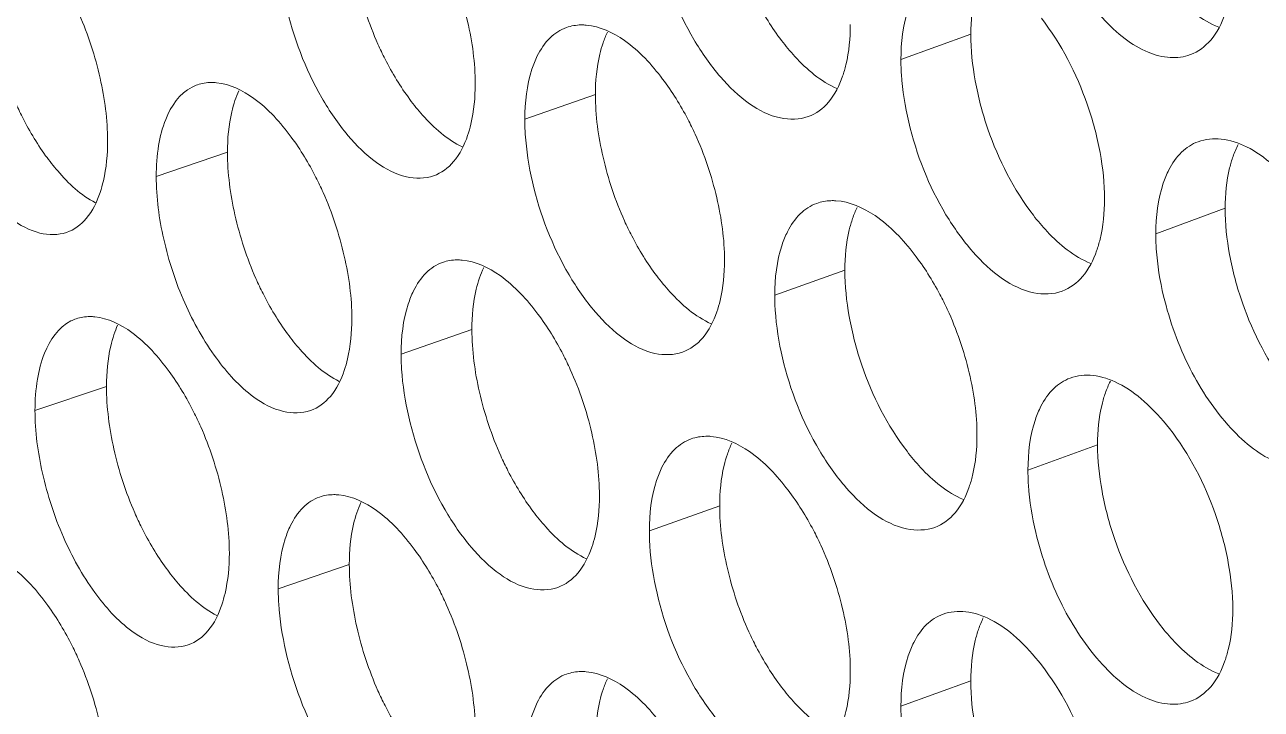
# Model space of a CAD drawing. Header units: millimetres. Extents: x 1177 to 4147, y 93 to 2194.
# Drawn here: x 2514.23 to 2529.28, y 1032.4 to 1040.74 of the extents above; entities that cross this region are included whole.
import ezdxf

# ---------------------------------------------------------------- set-up
doc = ezdxf.new("R2010")
doc.units = ezdxf.units.MM
doc.header["$LTSCALE"] = 0.1
doc.layers.get('0').update_dxf_attribs({"lineweight": 13})
doc.layers.add('标注', color=251, linetype='Continuous', lineweight=9)

# ---------------------------------------------------------------- blocks, each defined once
blk = doc.blocks.new('02')
at = {"layer": '标注'}
for p, q in [((4377.338, 1077.873), (4376.123, 1077.433)), ((4370.81, 1076.825), (4369.582, 1076.394)), ((4370.81, 1076.825), (4369.582, 1076.394)), ((4364.411, 1075.822), (4363.172, 1075.4)), ((4381.761, 1074.847), (4380.555, 1074.402)), ((4375.148, 1073.768), (4373.928, 1073.332)), ((4375.148, 1073.768), (4373.928, 1073.332)), ((4368.662, 1072.736), (4367.431, 1072.307)), ((4362.307, 1071.748), (4361.064, 1071.329)), ((4379.543, 1070.733), (4378.332, 1070.29)), ((4379.543, 1070.733), (4378.332, 1070.29)), ((4372.971, 1069.669), (4371.748, 1069.235)), ((4366.53, 1068.651), (4365.294, 1068.226)), ((4377.338, 1066.623), (4376.123, 1066.183))]:
    blk.add_line(p, q, dxfattribs=at)
for centre, radius, start, end in [((4364.121, 1076.316), 0.718, 108.8885, 116.9547), ((4362.005, 1072.252), 0.708, 108.7111, 116.4326)]:
    blk.add_arc(centre, radius, start, end, dxfattribs=at)
for points, knots in [([(4378.468, 1080.453), (4378.572, 1080.018), (4378.867, 1079.198), (4379.445, 1078.315), (4379.99, 1077.795), (4380.392, 1077.551), (4380.79, 1077.445), (4381.046, 1077.478), (4381.157, 1077.519)], [0, 0, 0, 0, 0.309142, 0.59647, 0.720459, 0.827093, 0.918352, 1, 1, 1, 1]), ([(4366.53, 1079.901), (4366.53, 1079.536), (4366.633, 1078.78), (4366.87, 1078.058), (4367.028, 1077.702)], [0, 0, 0, 0, 0.484186, 1, 1, 1, 1]), ([(4366.53, 1079.901), (4366.53, 1079.536), (4366.633, 1078.78), (4366.87, 1078.058), (4367.028, 1077.702)], [0, 0, 0, 0, 0.484186, 1, 1, 1, 1]), ([(4371.882, 1079.397), (4372.013, 1078.833), (4372.325, 1078.029), (4372.943, 1077.146), (4373.303, 1076.795), (4373.491, 1076.664)], [0, 0, 0, 0, 0.538492, 0.786102, 1, 1, 1, 1]), ([(4368.72, 1077.009), (4368.72, 1077.374), (4368.616, 1078.129), (4368.376, 1078.85), (4368.216, 1079.205)], [0, 0, 0, 0, 0.484011, 1, 1, 1, 1]), ([(4368.72, 1077.009), (4368.72, 1077.374), (4368.616, 1078.129), (4368.376, 1078.85), (4368.216, 1079.205)], [0, 0, 0, 0, 0.484011, 1, 1, 1, 1]), ([(4373.48, 1078.724), (4373.52, 1078.636), (4373.683, 1078.303), (4373.88, 1077.985), (4374.046, 1077.766)], [0, 0, 0, 0, 0.259163, 1, 1, 1, 1]), ([(4377.474, 1078.774), (4377.451, 1078.708), (4377.366, 1078.415), (4377.338, 1078.108), (4377.338, 1077.873)], [0, 0, 0, 0, 0.227989, 1, 1, 1, 1]), ([(4380.638, 1078.838), (4380.715, 1078.738), (4381, 1078.404), (4381.357, 1078.112), (4381.651, 1077.997)], [0, 0, 0, 0, 0.28452, 1, 1, 1, 1]), ([(4376.347, 1078.542), (4376.309, 1078.467), (4376.166, 1078.115), (4376.123, 1077.729), (4376.123, 1077.433)], [0, 0, 0, 0, 0.220518, 1, 1, 1, 1]), ([(4362.327, 1076.021), (4362.327, 1076.386), (4362.225, 1077.142), (4361.99, 1077.864), (4361.834, 1078.221)], [0, 0, 0, 0, 0.484127, 1, 1, 1, 1]), ([(4365.426, 1078.387), (4365.554, 1077.823), (4365.859, 1077.017), (4366.464, 1076.129), (4366.817, 1075.776), (4367.003, 1075.643)], [0, 0, 0, 0, 0.539686, 0.787091, 1, 1, 1, 1]), ([(4365.426, 1078.387), (4365.554, 1077.823), (4365.859, 1077.017), (4366.464, 1076.129), (4366.817, 1075.776), (4367.003, 1075.643)], [0, 0, 0, 0, 0.539686, 0.787091, 1, 1, 1, 1]), ([(4381.157, 1077.519), (4381.293, 1077.569), (4381.558, 1077.77), (4381.7, 1078.06), (4381.757, 1078.221)], [0, 0, 0, 0, 0.459026, 1, 1, 1, 1]), ([(4370.651, 1078.033), (4370.621, 1078.035), (4370.505, 1078.04), (4370.388, 1078.02), (4370.307, 1077.992)], [0, 0, 0, 0, 0.258637, 1, 1, 1, 1]), ([(4370.651, 1078.033), (4370.621, 1078.035), (4370.505, 1078.04), (4370.388, 1078.02), (4370.307, 1077.992)], [0, 0, 0, 0, 0.258637, 1, 1, 1, 1]), ([(4371.978, 1077.095), (4371.789, 1077.346), (4371.414, 1077.76), (4370.888, 1078.012), (4370.651, 1078.033)], [0, 0, 0, 0, 0.568686, 1, 1, 1, 1]), ([(4371.978, 1077.095), (4371.789, 1077.346), (4371.414, 1077.76), (4370.888, 1078.012), (4370.651, 1078.033)], [0, 0, 0, 0, 0.568686, 1, 1, 1, 1]), ([(4375.108, 1077.142), (4375.131, 1077.208), (4375.215, 1077.5), (4375.243, 1077.807), (4375.243, 1078.042)], [0, 0, 0, 0, 0.227924, 1, 1, 1, 1]), ([(4379.664, 1075.007), (4379.664, 1075.277), (4379.603, 1075.838), (4379.312, 1076.927), (4378.913, 1077.705), (4378.566, 1078.152)], [0, 0, 0, 0, 0.240077, 0.497775, 1, 1, 1, 1]), ([(4370.307, 1077.992), (4370.2, 1077.954), (4369.991, 1077.818), (4369.857, 1077.611), (4369.8, 1077.497)], [0, 0, 0, 0, 0.468263, 1, 1, 1, 1]), ([(4370.307, 1077.992), (4370.2, 1077.954), (4369.991, 1077.818), (4369.857, 1077.611), (4369.8, 1077.497)], [0, 0, 0, 0, 0.468263, 1, 1, 1, 1]), ([(4377.338, 1077.873), (4377.338, 1077.603), (4377.398, 1077.041), (4377.685, 1075.952), (4378.082, 1075.173), (4378.426, 1074.725)], [0, 0, 0, 0, 0.240288, 0.498123, 1, 1, 1, 1]), ([(4367.028, 1077.702), (4367.067, 1077.615), (4367.227, 1077.28), (4367.419, 1076.962), (4367.582, 1076.741)], [0, 0, 0, 0, 0.259432, 1, 1, 1, 1]), ([(4367.028, 1077.702), (4367.067, 1077.615), (4367.227, 1077.28), (4367.419, 1076.962), (4367.582, 1076.741)], [0, 0, 0, 0, 0.259432, 1, 1, 1, 1]), ([(4370.943, 1077.724), (4370.921, 1077.659), (4370.838, 1077.366), (4370.81, 1077.06), (4370.81, 1076.825)], [0, 0, 0, 0, 0.227562, 1, 1, 1, 1]), ([(4370.943, 1077.724), (4370.921, 1077.659), (4370.838, 1077.366), (4370.81, 1077.06), (4370.81, 1076.825)], [0, 0, 0, 0, 0.227562, 1, 1, 1, 1]), ([(4374.046, 1077.766), (4374.119, 1077.67), (4374.391, 1077.341), (4374.729, 1077.053), (4375.01, 1076.931)], [0, 0, 0, 0, 0.284096, 1, 1, 1, 1]), ([(4369.8, 1077.497), (4369.763, 1077.422), (4369.624, 1077.071), (4369.582, 1076.687), (4369.582, 1076.394)], [0, 0, 0, 0, 0.220019, 1, 1, 1, 1]), ([(4369.8, 1077.497), (4369.763, 1077.422), (4369.624, 1077.071), (4369.582, 1076.687), (4369.582, 1076.394)], [0, 0, 0, 0, 0.220019, 1, 1, 1, 1]), ([(4376.123, 1077.433), (4376.123, 1077.346), (4376.136, 1076.981), (4376.195, 1076.617), (4376.259, 1076.346)], [0, 0, 0, 0, 0.237616, 1, 1, 1, 1]), ([(4363.795, 1076.956), (4363.579, 1076.846), (4363.334, 1076.477), (4363.197, 1075.92), (4363.172, 1075.58), (4363.172, 1075.4)], [0, 0, 0, 0, 0.417976, 0.688317, 1, 1, 1, 1]), ([(4364.219, 1077.031), (4364.19, 1077.034), (4364.079, 1077.039), (4363.966, 1077.022), (4363.888, 1076.995)], [0, 0, 0, 0, 0.25872, 1, 1, 1, 1]), ([(4365.52, 1076.085), (4365.334, 1076.336), (4364.97, 1076.751), (4364.453, 1077.009), (4364.219, 1077.031)], [0, 0, 0, 0, 0.570761, 1, 1, 1, 1]), ([(4368.587, 1076.11), (4368.61, 1076.175), (4368.692, 1076.468), (4368.72, 1076.774), (4368.72, 1077.009)], [0, 0, 0, 0, 0.227498, 1, 1, 1, 1]), ([(4368.587, 1076.11), (4368.61, 1076.175), (4368.692, 1076.468), (4368.72, 1076.774), (4368.72, 1077.009)], [0, 0, 0, 0, 0.227498, 1, 1, 1, 1]), ([(4372.544, 1076.137), (4372.504, 1076.224), (4372.341, 1076.558), (4372.144, 1076.876), (4371.978, 1077.095)], [0, 0, 0, 0, 0.259142, 1, 1, 1, 1]), ([(4372.544, 1076.137), (4372.504, 1076.224), (4372.341, 1076.558), (4372.144, 1076.876), (4371.978, 1077.095)], [0, 0, 0, 0, 0.259142, 1, 1, 1, 1]), ([(4374.512, 1076.441), (4374.648, 1076.49), (4374.912, 1076.691), (4375.052, 1076.981), (4375.108, 1077.142)], [0, 0, 0, 0, 0.456741, 1, 1, 1, 1]), ([(4360.707, 1076.726), (4360.745, 1076.638), (4360.901, 1076.303), (4361.09, 1075.983), (4361.249, 1075.761)], [0, 0, 0, 0, 0.2597, 1, 1, 1, 1]), ([(4364.542, 1076.721), (4364.52, 1076.656), (4364.438, 1076.363), (4364.411, 1076.057), (4364.411, 1075.822)], [0, 0, 0, 0, 0.22714, 1, 1, 1, 1]), ([(4367.582, 1076.741), (4367.652, 1076.647), (4367.911, 1076.326), (4368.231, 1076.04), (4368.498, 1075.913)], [0, 0, 0, 0, 0.283571, 1, 1, 1, 1]), ([(4367.582, 1076.741), (4367.652, 1076.647), (4367.911, 1076.326), (4368.231, 1076.04), (4368.498, 1075.913)], [0, 0, 0, 0, 0.283571, 1, 1, 1, 1]), ([(4370.81, 1076.825), (4370.81, 1076.459), (4370.914, 1075.704), (4371.155, 1074.983), (4371.315, 1074.628)], [0, 0, 0, 0, 0.484109, 1, 1, 1, 1]), ([(4370.81, 1076.825), (4370.81, 1076.459), (4370.914, 1075.704), (4371.155, 1074.983), (4371.315, 1074.628)], [0, 0, 0, 0, 0.484109, 1, 1, 1, 1]), ([(4373.491, 1076.664), (4373.652, 1076.551), (4373.979, 1076.381), (4374.36, 1076.387), (4374.512, 1076.441)], [0, 0, 0, 0, 0.547725, 1, 1, 1, 1]), ([(4369.582, 1076.394), (4369.582, 1076.307), (4369.595, 1075.941), (4369.653, 1075.577), (4369.716, 1075.305)], [0, 0, 0, 0, 0.237546, 1, 1, 1, 1]), ([(4369.582, 1076.394), (4369.582, 1076.307), (4369.595, 1075.941), (4369.653, 1075.577), (4369.716, 1075.305)], [0, 0, 0, 0, 0.237546, 1, 1, 1, 1]), ([(4376.259, 1076.346), (4376.391, 1075.782), (4376.708, 1074.978), (4377.334, 1074.099), (4377.698, 1073.751), (4377.889, 1073.62)], [0, 0, 0, 0, 0.537696, 0.785444, 1, 1, 1, 1]), ([(4366.074, 1075.122), (4366.035, 1075.21), (4365.876, 1075.545), (4365.683, 1075.864), (4365.52, 1076.085)], [0, 0, 0, 0, 0.25941, 1, 1, 1, 1]), ([(4367.997, 1075.411), (4368.131, 1075.458), (4368.395, 1075.658), (4368.532, 1075.948), (4368.587, 1076.11)], [0, 0, 0, 0, 0.454353, 1, 1, 1, 1]), ([(4367.997, 1075.411), (4368.131, 1075.458), (4368.395, 1075.658), (4368.532, 1075.948), (4368.587, 1076.11)], [0, 0, 0, 0, 0.454353, 1, 1, 1, 1]), ([(4373.055, 1073.942), (4373.055, 1074.308), (4372.949, 1075.062), (4372.706, 1075.782), (4372.544, 1076.137)], [0, 0, 0, 0, 0.483934, 1, 1, 1, 1]), ([(4373.055, 1073.942), (4373.055, 1074.308), (4372.949, 1075.062), (4372.706, 1075.782), (4372.544, 1076.137)], [0, 0, 0, 0, 0.483934, 1, 1, 1, 1]), ([(4362.197, 1075.123), (4362.219, 1075.188), (4362.3, 1075.481), (4362.327, 1075.786), (4362.327, 1076.021)], [0, 0, 0, 0, 0.227075, 1, 1, 1, 1]), ([(4381.292, 1076.005), (4381.185, 1075.965), (4380.978, 1075.83), (4380.841, 1075.627), (4380.783, 1075.514)], [0, 0, 0, 0, 0.471808, 1, 1, 1, 1]), ([(4383.03, 1075.132), (4382.897, 1075.301), (4382.626, 1075.598), (4382.173, 1075.924), (4381.717, 1076.079), (4381.417, 1076.051), (4381.292, 1076.005)], [0, 0, 0, 0, 0.312757, 0.580674, 0.804664, 1, 1, 1, 1]), ([(4361.249, 1075.761), (4361.316, 1075.67), (4361.561, 1075.356), (4361.863, 1075.074), (4362.117, 1074.942)], [0, 0, 0, 0, 0.282942, 1, 1, 1, 1]), ([(4364.411, 1075.822), (4364.411, 1075.456), (4364.514, 1074.701), (4364.749, 1073.978), (4364.907, 1073.622)], [0, 0, 0, 0, 0.484224, 1, 1, 1, 1]), ([(4367.003, 1075.643), (4367.159, 1075.53), (4367.475, 1075.359), (4367.848, 1075.359), (4367.997, 1075.411)], [0, 0, 0, 0, 0.549192, 1, 1, 1, 1]), ([(4367.003, 1075.643), (4367.159, 1075.53), (4367.475, 1075.359), (4367.848, 1075.359), (4367.997, 1075.411)], [0, 0, 0, 0, 0.549192, 1, 1, 1, 1]), ([(4381.899, 1075.749), (4381.876, 1075.683), (4381.79, 1075.39), (4381.761, 1075.083), (4381.761, 1074.847)], [0, 0, 0, 0, 0.228275, 1, 1, 1, 1]), ([(4380.783, 1075.514), (4380.745, 1075.44), (4380.599, 1075.086), (4380.555, 1074.698), (4380.555, 1074.402)], [0, 0, 0, 0, 0.220876, 1, 1, 1, 1]), ([(4363.172, 1075.4), (4363.172, 1075.034), (4363.275, 1074.278), (4363.626, 1073.202), (4364.153, 1072.264), (4364.616, 1071.746), (4364.869, 1071.562)], [0, 0, 0, 0, 0.254475, 0.525644, 0.782923, 1, 1, 1, 1]), ([(4369.716, 1075.305), (4369.845, 1074.741), (4370.155, 1073.936), (4370.769, 1073.052), (4371.126, 1072.701), (4371.314, 1072.568)], [0, 0, 0, 0, 0.53889, 0.786432, 1, 1, 1, 1]), ([(4369.716, 1075.305), (4369.845, 1074.741), (4370.155, 1073.936), (4370.769, 1073.052), (4371.126, 1072.701), (4371.314, 1072.568)], [0, 0, 0, 0, 0.53889, 0.786432, 1, 1, 1, 1]), ([(4361.612, 1074.426), (4361.746, 1074.471), (4362.008, 1074.671), (4362.143, 1074.961), (4362.197, 1075.123)], [0, 0, 0, 0, 0.451858, 1, 1, 1, 1]), ([(4366.575, 1072.924), (4366.575, 1073.29), (4366.471, 1074.045), (4366.233, 1074.766), (4366.074, 1075.122)], [0, 0, 0, 0, 0.484049, 1, 1, 1, 1]), ([(4379.527, 1074.106), (4379.55, 1074.172), (4379.635, 1074.464), (4379.664, 1074.772), (4379.664, 1075.007)], [0, 0, 0, 0, 0.22821, 1, 1, 1, 1]), ([(4374.658, 1074.932), (4374.552, 1074.893), (4374.343, 1074.757), (4374.208, 1074.552), (4374.15, 1074.438)], [0, 0, 0, 0, 0.469738, 1, 1, 1, 1]), ([(4374.658, 1074.932), (4374.552, 1074.893), (4374.343, 1074.757), (4374.208, 1074.552), (4374.15, 1074.438)], [0, 0, 0, 0, 0.469738, 1, 1, 1, 1]), ([(4374.992, 1074.977), (4374.963, 1074.979), (4374.85, 1074.98), (4374.737, 1074.96), (4374.658, 1074.932)], [0, 0, 0, 0, 0.257824, 1, 1, 1, 1]), ([(4374.992, 1074.977), (4374.963, 1074.979), (4374.85, 1074.98), (4374.737, 1074.96), (4374.658, 1074.932)], [0, 0, 0, 0, 0.257824, 1, 1, 1, 1]), ([(4376.356, 1074.045), (4376.161, 1074.298), (4375.776, 1074.716), (4375.235, 1074.962), (4374.992, 1074.977)], [0, 0, 0, 0, 0.568444, 1, 1, 1, 1]), ([(4376.356, 1074.045), (4376.161, 1074.298), (4375.776, 1074.716), (4375.235, 1074.962), (4374.992, 1074.977)], [0, 0, 0, 0, 0.568444, 1, 1, 1, 1]), ([(4381.761, 1074.847), (4381.761, 1074.577), (4381.822, 1074.016), (4382.113, 1072.928), (4382.515, 1072.15), (4382.864, 1071.705)], [0, 0, 0, 0, 0.240142, 0.497822, 1, 1, 1, 1]), ([(4360.644, 1074.667), (4360.796, 1074.554), (4361.102, 1074.382), (4361.467, 1074.377), (4361.612, 1074.426)], [0, 0, 0, 0, 0.550741, 1, 1, 1, 1]), ([(4371.315, 1074.628), (4371.355, 1074.541), (4371.516, 1074.207), (4371.712, 1073.889), (4371.877, 1073.67)], [0, 0, 0, 0, 0.259253, 1, 1, 1, 1]), ([(4371.315, 1074.628), (4371.355, 1074.541), (4371.516, 1074.207), (4371.712, 1073.889), (4371.877, 1073.67)], [0, 0, 0, 0, 0.259253, 1, 1, 1, 1]), ([(4375.283, 1074.669), (4375.26, 1074.603), (4375.176, 1074.31), (4375.148, 1074.003), (4375.148, 1073.768)], [0, 0, 0, 0, 0.227846, 1, 1, 1, 1]), ([(4375.283, 1074.669), (4375.26, 1074.603), (4375.176, 1074.31), (4375.148, 1074.003), (4375.148, 1073.768)], [0, 0, 0, 0, 0.227846, 1, 1, 1, 1]), ([(4378.426, 1074.725), (4378.502, 1074.627), (4378.782, 1074.294), (4379.133, 1074.004), (4379.423, 1073.887)], [0, 0, 0, 0, 0.28439, 1, 1, 1, 1]), ([(4374.15, 1074.438), (4374.113, 1074.364), (4373.971, 1074.012), (4373.928, 1073.626), (4373.928, 1073.332)], [0, 0, 0, 0, 0.220347, 1, 1, 1, 1]), ([(4374.15, 1074.438), (4374.113, 1074.364), (4373.971, 1074.012), (4373.928, 1073.626), (4373.928, 1073.332)], [0, 0, 0, 0, 0.220347, 1, 1, 1, 1]), ([(4380.555, 1074.402), (4380.555, 1074.315), (4380.568, 1073.949), (4380.628, 1073.586), (4380.692, 1073.315)], [0, 0, 0, 0, 0.237664, 1, 1, 1, 1]), ([(4368.492, 1073.944), (4368.463, 1073.946), (4368.349, 1073.951), (4368.233, 1073.933), (4368.153, 1073.905)], [0, 0, 0, 0, 0.258663, 1, 1, 1, 1]), ([(4369.811, 1073.004), (4369.623, 1073.254), (4369.252, 1073.669), (4368.729, 1073.923), (4368.492, 1073.944)], [0, 0, 0, 0, 0.569371, 1, 1, 1, 1]), ([(4372.92, 1073.043), (4372.943, 1073.108), (4373.026, 1073.401), (4373.055, 1073.708), (4373.055, 1073.942)], [0, 0, 0, 0, 0.227782, 1, 1, 1, 1]), ([(4372.92, 1073.043), (4372.943, 1073.108), (4373.026, 1073.401), (4373.055, 1073.708), (4373.055, 1073.942)], [0, 0, 0, 0, 0.227782, 1, 1, 1, 1]), ([(4376.929, 1073.089), (4376.889, 1073.176), (4376.724, 1073.509), (4376.524, 1073.826), (4376.356, 1074.045)], [0, 0, 0, 0, 0.258962, 1, 1, 1, 1]), ([(4376.929, 1073.089), (4376.889, 1073.176), (4376.724, 1073.509), (4376.524, 1073.826), (4376.356, 1074.045)], [0, 0, 0, 0, 0.258962, 1, 1, 1, 1]), ([(4378.928, 1073.404), (4379.064, 1073.454), (4379.328, 1073.655), (4379.47, 1073.945), (4379.527, 1074.106)], [0, 0, 0, 0, 0.458276, 1, 1, 1, 1]), ([(4368.153, 1073.905), (4368.046, 1073.868), (4367.837, 1073.73), (4367.703, 1073.523), (4367.646, 1073.408)], [0, 0, 0, 0, 0.467496, 1, 1, 1, 1]), ([(4375.148, 1073.768), (4375.148, 1073.498), (4375.207, 1072.937), (4375.492, 1071.847), (4375.886, 1071.067), (4376.229, 1070.618)], [0, 0, 0, 0, 0.240361, 0.498273, 1, 1, 1, 1]), ([(4375.148, 1073.768), (4375.148, 1073.498), (4375.207, 1072.937), (4375.492, 1071.847), (4375.886, 1071.067), (4376.229, 1070.618)], [0, 0, 0, 0, 0.240361, 0.498273, 1, 1, 1, 1]), ([(4364.907, 1073.622), (4364.945, 1073.534), (4365.103, 1073.2), (4365.295, 1072.881), (4365.457, 1072.66)], [0, 0, 0, 0, 0.259522, 1, 1, 1, 1]), ([(4368.795, 1073.635), (4368.772, 1073.57), (4368.69, 1073.277), (4368.662, 1072.97), (4368.662, 1072.736)], [0, 0, 0, 0, 0.227421, 1, 1, 1, 1]), ([(4371.877, 1073.67), (4371.949, 1073.574), (4372.216, 1073.248), (4372.548, 1072.96), (4372.825, 1072.836)], [0, 0, 0, 0, 0.283932, 1, 1, 1, 1]), ([(4371.877, 1073.67), (4371.949, 1073.574), (4372.216, 1073.248), (4372.548, 1072.96), (4372.825, 1072.836)], [0, 0, 0, 0, 0.283932, 1, 1, 1, 1]), ([(4377.889, 1073.62), (4378.053, 1073.508), (4378.387, 1073.339), (4378.773, 1073.347), (4378.928, 1073.404)], [0, 0, 0, 0, 0.54679, 1, 1, 1, 1]), ([(4367.646, 1073.408), (4367.61, 1073.334), (4367.472, 1072.983), (4367.431, 1072.6), (4367.431, 1072.307)], [0, 0, 0, 0, 0.219864, 1, 1, 1, 1]), ([(4373.928, 1073.332), (4373.928, 1073.245), (4373.941, 1072.879), (4374, 1072.515), (4374.063, 1072.244)], [0, 0, 0, 0, 0.237593, 1, 1, 1, 1]), ([(4373.928, 1073.332), (4373.928, 1073.245), (4373.941, 1072.879), (4374, 1072.515), (4374.063, 1072.244)], [0, 0, 0, 0, 0.237593, 1, 1, 1, 1]), ([(4380.692, 1073.315), (4380.796, 1072.88), (4381.094, 1072.06), (4381.677, 1071.177), (4382.226, 1070.659), (4382.631, 1070.417), (4383.031, 1070.313), (4383.289, 1070.346), (4383.401, 1070.388)], [0, 0, 0, 0, 0.308628, 0.595689, 0.719688, 0.826459, 0.91799, 1, 1, 1, 1]), ([(4377.446, 1070.897), (4377.446, 1071.262), (4377.339, 1072.016), (4377.093, 1072.735), (4376.929, 1073.089)], [0, 0, 0, 0, 0.483858, 1, 1, 1, 1]), ([(4377.446, 1070.897), (4377.446, 1071.262), (4377.339, 1072.016), (4377.093, 1072.735), (4376.929, 1073.089)], [0, 0, 0, 0, 0.483858, 1, 1, 1, 1]), ([(4361.689, 1072.886), (4361.473, 1072.779), (4361.227, 1072.409), (4361.089, 1071.851), (4361.064, 1071.51), (4361.064, 1071.329)], [0, 0, 0, 0, 0.41671, 0.687379, 1, 1, 1, 1]), ([(4362.104, 1072.957), (4362.076, 1072.96), (4361.966, 1072.966), (4361.855, 1072.949), (4361.778, 1072.923)], [0, 0, 0, 0, 0.258751, 1, 1, 1, 1]), ([(4363.396, 1072.008), (4363.212, 1072.26), (4362.851, 1072.674), (4362.336, 1072.935), (4362.104, 1072.957)], [0, 0, 0, 0, 0.571465, 1, 1, 1, 1]), ([(4366.443, 1072.026), (4366.465, 1072.091), (4366.547, 1072.384), (4366.575, 1072.69), (4366.575, 1072.924)], [0, 0, 0, 0, 0.227356, 1, 1, 1, 1]), ([(4370.373, 1072.043), (4370.333, 1072.131), (4370.172, 1072.465), (4369.976, 1072.783), (4369.811, 1073.004)], [0, 0, 0, 0, 0.259231, 1, 1, 1, 1]), ([(4372.326, 1072.343), (4372.461, 1072.391), (4372.725, 1072.591), (4372.864, 1072.882), (4372.92, 1073.043)], [0, 0, 0, 0, 0.455957, 1, 1, 1, 1]), ([(4372.326, 1072.343), (4372.461, 1072.391), (4372.725, 1072.591), (4372.864, 1072.882), (4372.92, 1073.043)], [0, 0, 0, 0, 0.455957, 1, 1, 1, 1]), ([(4362.437, 1072.646), (4362.415, 1072.581), (4362.334, 1072.288), (4362.307, 1071.983), (4362.307, 1071.748)], [0, 0, 0, 0, 0.227, 1, 1, 1, 1]), ([(4365.457, 1072.66), (4365.525, 1072.566), (4365.779, 1072.247), (4366.093, 1071.963), (4366.356, 1071.834)], [0, 0, 0, 0, 0.283373, 1, 1, 1, 1]), ([(4368.662, 1072.736), (4368.662, 1072.37), (4368.766, 1071.615), (4369.005, 1070.893), (4369.165, 1070.538)], [0, 0, 0, 0, 0.484147, 1, 1, 1, 1]), ([(4371.314, 1072.568), (4371.473, 1072.456), (4371.797, 1072.286), (4372.175, 1072.289), (4372.326, 1072.343)], [0, 0, 0, 0, 0.548205, 1, 1, 1, 1]), ([(4371.314, 1072.568), (4371.473, 1072.456), (4371.797, 1072.286), (4372.175, 1072.289), (4372.326, 1072.343)], [0, 0, 0, 0, 0.548205, 1, 1, 1, 1]), ([(4367.431, 1072.307), (4367.431, 1072.22), (4367.444, 1071.854), (4367.501, 1071.491), (4367.563, 1071.219)], [0, 0, 0, 0, 0.237523, 1, 1, 1, 1]), ([(4374.063, 1072.244), (4374.195, 1071.68), (4374.509, 1070.876), (4375.131, 1069.995), (4375.493, 1069.646), (4375.683, 1069.514)], [0, 0, 0, 0, 0.538094, 0.785773, 1, 1, 1, 1]), ([(4374.063, 1072.244), (4374.195, 1071.68), (4374.509, 1070.876), (4375.131, 1069.995), (4375.493, 1069.646), (4375.683, 1069.514)], [0, 0, 0, 0, 0.538094, 0.785773, 1, 1, 1, 1]), ([(4363.947, 1071.044), (4363.908, 1071.132), (4363.749, 1071.467), (4363.558, 1071.787), (4363.396, 1072.008)], [0, 0, 0, 0, 0.2595, 1, 1, 1, 1]), ([(4365.854, 1071.327), (4365.988, 1071.374), (4366.251, 1071.574), (4366.388, 1071.864), (4366.443, 1072.026)], [0, 0, 0, 0, 0.453533, 1, 1, 1, 1]), ([(4370.88, 1069.848), (4370.88, 1070.213), (4370.775, 1070.968), (4370.534, 1071.689), (4370.373, 1072.043)], [0, 0, 0, 0, 0.483972, 1, 1, 1, 1]), ([(4379.066, 1071.892), (4378.96, 1071.853), (4378.752, 1071.717), (4378.616, 1071.514), (4378.558, 1071.401)], [0, 0, 0, 0, 0.471136, 1, 1, 1, 1]), ([(4379.066, 1071.892), (4378.96, 1071.853), (4378.752, 1071.717), (4378.616, 1071.514), (4378.558, 1071.401)], [0, 0, 0, 0, 0.471136, 1, 1, 1, 1]), ([(4380.791, 1071.015), (4380.659, 1071.183), (4380.391, 1071.48), (4379.941, 1071.808), (4379.489, 1071.964), (4379.191, 1071.938), (4379.066, 1071.892)], [0, 0, 0, 0, 0.313314, 0.581411, 0.805175, 1, 1, 1, 1]), ([(4380.791, 1071.015), (4380.659, 1071.183), (4380.391, 1071.48), (4379.941, 1071.808), (4379.489, 1071.964), (4379.191, 1071.938), (4379.066, 1071.892)], [0, 0, 0, 0, 0.313314, 0.581411, 0.805175, 1, 1, 1, 1]), ([(4362.307, 1071.748), (4362.307, 1071.382), (4362.409, 1070.627), (4362.643, 1069.904), (4362.799, 1069.547)], [0, 0, 0, 0, 0.484262, 1, 1, 1, 1]), ([(4364.869, 1071.562), (4365.023, 1071.45), (4365.337, 1071.278), (4365.706, 1071.276), (4365.854, 1071.327)], [0, 0, 0, 0, 0.549699, 1, 1, 1, 1]), ([(4379.679, 1071.633), (4379.656, 1071.568), (4379.571, 1071.275), (4379.543, 1070.968), (4379.543, 1070.733)], [0, 0, 0, 0, 0.228131, 1, 1, 1, 1]), ([(4379.679, 1071.633), (4379.656, 1071.568), (4379.571, 1071.275), (4379.543, 1070.968), (4379.543, 1070.733)], [0, 0, 0, 0, 0.228131, 1, 1, 1, 1]), ([(4378.558, 1071.401), (4378.52, 1071.326), (4378.376, 1070.973), (4378.332, 1070.586), (4378.332, 1070.29)], [0, 0, 0, 0, 0.220694, 1, 1, 1, 1]), ([(4378.558, 1071.401), (4378.52, 1071.326), (4378.376, 1070.973), (4378.332, 1070.586), (4378.332, 1070.29)], [0, 0, 0, 0, 0.220694, 1, 1, 1, 1]), ([(4361.064, 1071.329), (4361.064, 1070.963), (4361.166, 1070.207), (4361.515, 1069.13), (4362.038, 1068.191), (4362.498, 1067.671), (4362.749, 1067.487)], [0, 0, 0, 0, 0.254669, 0.526003, 0.783257, 1, 1, 1, 1]), ([(4367.563, 1071.219), (4367.692, 1070.655), (4368, 1069.849), (4368.609, 1068.963), (4368.965, 1068.611), (4369.151, 1068.478)], [0, 0, 0, 0, 0.539288, 0.786761, 1, 1, 1, 1]), ([(4364.444, 1068.845), (4364.444, 1069.211), (4364.34, 1069.966), (4364.104, 1070.688), (4363.947, 1071.044)], [0, 0, 0, 0, 0.484088, 1, 1, 1, 1]), ([(4381.895, 1067.872), (4381.895, 1068.142), (4381.834, 1068.703), (4381.542, 1069.791), (4381.139, 1070.569), (4380.791, 1071.015)], [0, 0, 0, 0, 0.240004, 0.497624, 1, 1, 1, 1]), ([(4381.895, 1067.872), (4381.895, 1068.142), (4381.834, 1068.703), (4381.542, 1069.791), (4381.139, 1070.569), (4380.791, 1071.015)], [0, 0, 0, 0, 0.240004, 0.497624, 1, 1, 1, 1]), ([(4372.475, 1070.834), (4372.369, 1070.796), (4372.16, 1070.66), (4372.025, 1070.454), (4371.968, 1070.34)], [0, 0, 0, 0, 0.469011, 1, 1, 1, 1]), ([(4372.82, 1070.877), (4372.79, 1070.879), (4372.674, 1070.883), (4372.557, 1070.863), (4372.475, 1070.834)], [0, 0, 0, 0, 0.258462, 1, 1, 1, 1]), ([(4374.16, 1069.942), (4373.969, 1070.194), (4373.59, 1070.608), (4373.059, 1070.858), (4372.82, 1070.877)], [0, 0, 0, 0, 0.568222, 1, 1, 1, 1]), ([(4377.31, 1069.997), (4377.333, 1070.062), (4377.418, 1070.355), (4377.446, 1070.662), (4377.446, 1070.897)], [0, 0, 0, 0, 0.228067, 1, 1, 1, 1]), ([(4377.31, 1069.997), (4377.333, 1070.062), (4377.418, 1070.355), (4377.446, 1070.662), (4377.446, 1070.897)], [0, 0, 0, 0, 0.228067, 1, 1, 1, 1]), ([(4379.543, 1070.733), (4379.543, 1070.462), (4379.603, 1069.901), (4379.892, 1068.812), (4380.291, 1068.034), (4380.638, 1067.588)], [0, 0, 0, 0, 0.240215, 0.497973, 1, 1, 1, 1]), ([(4379.543, 1070.733), (4379.543, 1070.462), (4379.603, 1069.901), (4379.892, 1068.812), (4380.291, 1068.034), (4380.638, 1067.588)], [0, 0, 0, 0, 0.240215, 0.497973, 1, 1, 1, 1]), ([(4369.165, 1070.538), (4369.204, 1070.45), (4369.364, 1070.116), (4369.558, 1069.798), (4369.722, 1069.578)], [0, 0, 0, 0, 0.259343, 1, 1, 1, 1]), ([(4373.106, 1070.569), (4373.083, 1070.504), (4372.999, 1070.211), (4372.971, 1069.904), (4372.971, 1069.669)], [0, 0, 0, 0, 0.227704, 1, 1, 1, 1]), ([(4376.229, 1070.618), (4376.303, 1070.521), (4376.579, 1070.19), (4376.924, 1069.901), (4377.209, 1069.781)], [0, 0, 0, 0, 0.284248, 1, 1, 1, 1]), ([(4376.229, 1070.618), (4376.303, 1070.521), (4376.579, 1070.19), (4376.924, 1069.901), (4377.209, 1069.781)], [0, 0, 0, 0, 0.284248, 1, 1, 1, 1]), ([(4371.968, 1070.34), (4371.931, 1070.266), (4371.791, 1069.914), (4371.748, 1069.529), (4371.748, 1069.235)], [0, 0, 0, 0, 0.22018, 1, 1, 1, 1]), ([(4378.332, 1070.29), (4378.332, 1070.203), (4378.345, 1069.837), (4378.404, 1069.474), (4378.468, 1069.203)], [0, 0, 0, 0, 0.23764, 1, 1, 1, 1]), ([(4378.332, 1070.29), (4378.332, 1070.203), (4378.345, 1069.837), (4378.404, 1069.474), (4378.468, 1069.203)], [0, 0, 0, 0, 0.23764, 1, 1, 1, 1]), ([(4366.348, 1069.86), (4366.319, 1069.863), (4366.207, 1069.868), (4366.092, 1069.85), (4366.013, 1069.822)], [0, 0, 0, 0, 0.258691, 1, 1, 1, 1]), ([(4367.658, 1068.917), (4367.471, 1069.168), (4367.104, 1069.582), (4366.583, 1069.838), (4366.348, 1069.86)], [0, 0, 0, 0, 0.570063, 1, 1, 1, 1]), ([(4370.746, 1068.949), (4370.769, 1069.014), (4370.852, 1069.307), (4370.88, 1069.613), (4370.88, 1069.848)], [0, 0, 0, 0, 0.227639, 1, 1, 1, 1]), ([(4374.73, 1068.985), (4374.689, 1069.073), (4374.525, 1069.406), (4374.327, 1069.723), (4374.16, 1069.942)], [0, 0, 0, 0, 0.259052, 1, 1, 1, 1]), ([(4376.713, 1069.295), (4376.848, 1069.344), (4377.113, 1069.545), (4377.254, 1069.835), (4377.31, 1069.997)], [0, 0, 0, 0, 0.457514, 1, 1, 1, 1]), ([(4376.713, 1069.295), (4376.848, 1069.344), (4377.113, 1069.545), (4377.254, 1069.835), (4377.31, 1069.997)], [0, 0, 0, 0, 0.457514, 1, 1, 1, 1]), ([(4366.013, 1069.822), (4365.907, 1069.786), (4365.697, 1069.648), (4365.563, 1069.44), (4365.507, 1069.325)], [0, 0, 0, 0, 0.466707, 1, 1, 1, 1]), ([(4372.971, 1069.669), (4372.971, 1069.304), (4373.077, 1068.548), (4373.319, 1067.828), (4373.48, 1067.474)], [0, 0, 0, 0, 0.484071, 1, 1, 1, 1]), ([(4362.799, 1069.547), (4362.838, 1069.459), (4362.995, 1069.124), (4363.185, 1068.804), (4363.346, 1068.583)], [0, 0, 0, 0, 0.259611, 1, 1, 1, 1]), ([(4366.661, 1069.55), (4366.639, 1069.485), (4366.557, 1069.192), (4366.53, 1068.886), (4366.53, 1068.651)], [0, 0, 0, 0, 0.22728, 1, 1, 1, 1]), ([(4369.722, 1069.578), (4369.793, 1069.483), (4370.056, 1069.159), (4370.382, 1068.872), (4370.654, 1068.747)], [0, 0, 0, 0, 0.283758, 1, 1, 1, 1]), ([(4375.683, 1069.514), (4375.845, 1069.402), (4376.176, 1069.233), (4376.559, 1069.239), (4376.713, 1069.295)], [0, 0, 0, 0, 0.547253, 1, 1, 1, 1]), ([(4375.683, 1069.514), (4375.845, 1069.402), (4376.176, 1069.233), (4376.559, 1069.239), (4376.713, 1069.295)], [0, 0, 0, 0, 0.547253, 1, 1, 1, 1]), ([(4365.507, 1069.325), (4365.471, 1069.251), (4365.335, 1068.9), (4365.294, 1068.519), (4365.294, 1068.226)], [0, 0, 0, 0, 0.219714, 1, 1, 1, 1]), ([(4371.748, 1069.235), (4371.748, 1069.148), (4371.761, 1068.782), (4371.819, 1068.419), (4371.882, 1068.147)], [0, 0, 0, 0, 0.237569, 1, 1, 1, 1]), ([(4378.468, 1069.203), (4378.572, 1068.768), (4378.867, 1067.948), (4379.445, 1067.065), (4379.99, 1066.545), (4380.392, 1066.301), (4380.79, 1066.195), (4381.046, 1066.228), (4381.157, 1066.269)], [0, 0, 0, 0, 0.309142, 0.59647, 0.720459, 0.827093, 0.918352, 1, 1, 1, 1]), ([(4378.468, 1069.203), (4378.572, 1068.768), (4378.867, 1067.948), (4379.445, 1067.065), (4379.99, 1066.545), (4380.392, 1066.301), (4380.79, 1066.195), (4381.046, 1066.228), (4381.157, 1066.269)], [0, 0, 0, 0, 0.309142, 0.59647, 0.720459, 0.827093, 0.918352, 1, 1, 1, 1]), ([(4375.243, 1066.792), (4375.243, 1067.157), (4375.137, 1067.912), (4374.892, 1068.631), (4374.73, 1068.985)], [0, 0, 0, 0, 0.483896, 1, 1, 1, 1]), ([(4361.287, 1067.936), (4361.104, 1068.188), (4360.746, 1068.603), (4360.235, 1068.865), (4360.004, 1068.889)], [0, 0, 0, 0, 0.572175, 1, 1, 1, 1]), ([(4364.312, 1067.947), (4364.334, 1068.012), (4364.416, 1068.305), (4364.444, 1068.611), (4364.444, 1068.845)], [0, 0, 0, 0, 0.227216, 1, 1, 1, 1]), ([(4368.216, 1067.955), (4368.177, 1068.043), (4368.016, 1068.377), (4367.822, 1068.696), (4367.658, 1068.917)], [0, 0, 0, 0, 0.259321, 1, 1, 1, 1]), ([(4370.154, 1068.249), (4370.289, 1068.297), (4370.553, 1068.497), (4370.691, 1068.787), (4370.746, 1068.949)], [0, 0, 0, 0, 0.455161, 1, 1, 1, 1]), ([(4363.346, 1068.583), (4363.413, 1068.49), (4363.663, 1068.174), (4363.971, 1067.891), (4364.229, 1067.76)], [0, 0, 0, 0, 0.283164, 1, 1, 1, 1]), ([(4366.53, 1068.651), (4366.53, 1068.286), (4366.633, 1067.53), (4366.87, 1066.808), (4367.028, 1066.452)], [0, 0, 0, 0, 0.484186, 1, 1, 1, 1]), ([(4369.151, 1068.478), (4369.309, 1068.365), (4369.629, 1068.195), (4370.004, 1068.196), (4370.154, 1068.249)], [0, 0, 0, 0, 0.548694, 1, 1, 1, 1]), ([(4365.294, 1068.226), (4365.294, 1068.139), (4365.307, 1067.773), (4365.364, 1067.409), (4365.426, 1067.137)], [0, 0, 0, 0, 0.237501, 1, 1, 1, 1]), ([(4371.882, 1068.147), (4372.013, 1067.583), (4372.325, 1066.779), (4372.943, 1065.896), (4373.303, 1065.545), (4373.491, 1065.414)], [0, 0, 0, 0, 0.538492, 0.786102, 1, 1, 1, 1]), ([(4361.834, 1066.971), (4361.795, 1067.059), (4361.638, 1067.394), (4361.447, 1067.714), (4361.287, 1067.936)], [0, 0, 0, 0, 0.259589, 1, 1, 1, 1]), ([(4363.726, 1067.249), (4363.86, 1067.295), (4364.123, 1067.495), (4364.258, 1067.785), (4364.312, 1067.947)], [0, 0, 0, 0, 0.452702, 1, 1, 1, 1]), ([(4368.72, 1065.759), (4368.72, 1066.124), (4368.616, 1066.879), (4368.376, 1067.6), (4368.216, 1067.955)], [0, 0, 0, 0, 0.484011, 1, 1, 1, 1]), ([(4376.855, 1067.784), (4376.749, 1067.746), (4376.54, 1067.609), (4376.404, 1067.405), (4376.347, 1067.292)], [0, 0, 0, 0, 0.470447, 1, 1, 1, 1]), ([(4378.566, 1066.902), (4378.435, 1067.071), (4378.17, 1067.368), (4377.724, 1067.696), (4377.275, 1067.854), (4376.979, 1067.829), (4376.855, 1067.784)], [0, 0, 0, 0, 0.313876, 0.582158, 0.805693, 1, 1, 1, 1]), ([(4381.757, 1066.971), (4381.78, 1067.037), (4381.866, 1067.329), (4381.895, 1067.637), (4381.895, 1067.872)], [0, 0, 0, 0, 0.228354, 1, 1, 1, 1]), ([(4381.757, 1066.971), (4381.78, 1067.037), (4381.866, 1067.329), (4381.895, 1067.637), (4381.895, 1067.872)], [0, 0, 0, 0, 0.228354, 1, 1, 1, 1]), ([(4362.749, 1067.487), (4362.902, 1067.375), (4363.212, 1067.203), (4363.579, 1067.199), (4363.726, 1067.249)], [0, 0, 0, 0, 0.550215, 1, 1, 1, 1]), ([(4373.48, 1067.474), (4373.52, 1067.386), (4373.683, 1067.053), (4373.88, 1066.735), (4374.046, 1066.516)], [0, 0, 0, 0, 0.259163, 1, 1, 1, 1]), ([(4377.474, 1067.524), (4377.451, 1067.458), (4377.366, 1067.165), (4377.338, 1066.858), (4377.338, 1066.623)], [0, 0, 0, 0, 0.227989, 1, 1, 1, 1]), ([(4380.638, 1067.588), (4380.715, 1067.488), (4381, 1067.154), (4381.357, 1066.862), (4381.651, 1066.747)], [0, 0, 0, 0, 0.28452, 1, 1, 1, 1]), ([(4380.638, 1067.588), (4380.715, 1067.488), (4381, 1067.154), (4381.357, 1066.862), (4381.651, 1066.747)], [0, 0, 0, 0, 0.28452, 1, 1, 1, 1]), ([(4376.347, 1067.292), (4376.309, 1067.217), (4376.166, 1066.865), (4376.123, 1066.479), (4376.123, 1066.183)], [0, 0, 0, 0, 0.220518, 1, 1, 1, 1]), ([(4365.426, 1067.137), (4365.554, 1066.573), (4365.859, 1065.767), (4366.464, 1064.879), (4366.817, 1064.526), (4367.003, 1064.393)], [0, 0, 0, 0, 0.539686, 0.787091, 1, 1, 1, 1]), ([(4362.327, 1064.771), (4362.327, 1065.136), (4362.225, 1065.892), (4361.99, 1066.614), (4361.834, 1066.971)], [0, 0, 0, 0, 0.484127, 1, 1, 1, 1]), ([(4379.664, 1063.757), (4379.664, 1064.027), (4379.603, 1064.588), (4379.312, 1065.677), (4378.913, 1066.455), (4378.566, 1066.902)], [0, 0, 0, 0, 0.240077, 0.497775, 1, 1, 1, 1]), ([(4381.157, 1066.269), (4381.293, 1066.319), (4381.558, 1066.52), (4381.7, 1066.81), (4381.757, 1066.971)], [0, 0, 0, 0, 0.459026, 1, 1, 1, 1]), ([(4381.157, 1066.269), (4381.293, 1066.319), (4381.558, 1066.52), (4381.7, 1066.81), (4381.757, 1066.971)], [0, 0, 0, 0, 0.459026, 1, 1, 1, 1]), ([(4370.307, 1066.742), (4370.2, 1066.704), (4369.991, 1066.568), (4369.857, 1066.361), (4369.8, 1066.247)], [0, 0, 0, 0, 0.468263, 1, 1, 1, 1]), ([(4370.651, 1066.783), (4370.621, 1066.785), (4370.505, 1066.79), (4370.388, 1066.77), (4370.307, 1066.742)], [0, 0, 0, 0, 0.258637, 1, 1, 1, 1]), ([(4371.978, 1065.845), (4371.789, 1066.096), (4371.414, 1066.51), (4370.888, 1066.762), (4370.651, 1066.783)], [0, 0, 0, 0, 0.568686, 1, 1, 1, 1]), ([(4375.108, 1065.892), (4375.131, 1065.958), (4375.215, 1066.25), (4375.243, 1066.557), (4375.243, 1066.792)], [0, 0, 0, 0, 0.227924, 1, 1, 1, 1]), ([(4377.338, 1066.623), (4377.338, 1066.353), (4377.398, 1065.791), (4377.685, 1064.702), (4378.082, 1063.923), (4378.426, 1063.475)], [0, 0, 0, 0, 0.240288, 0.498123, 1, 1, 1, 1]), ([(4367.028, 1066.452), (4367.067, 1066.365), (4367.227, 1066.03), (4367.419, 1065.712), (4367.582, 1065.491)], [0, 0, 0, 0, 0.259432, 1, 1, 1, 1]), ([(4370.943, 1066.474), (4370.921, 1066.409), (4370.838, 1066.116), (4370.81, 1065.81), (4370.81, 1065.575)], [0, 0, 0, 0, 0.227562, 1, 1, 1, 1]), ([(4374.046, 1066.516), (4374.119, 1066.42), (4374.391, 1066.091), (4374.729, 1065.803), (4375.01, 1065.681)], [0, 0, 0, 0, 0.284096, 1, 1, 1, 1]), ([(4369.8, 1066.247), (4369.763, 1066.172), (4369.624, 1065.821), (4369.582, 1065.437), (4369.582, 1065.144)], [0, 0, 0, 0, 0.220019, 1, 1, 1, 1]), ([(4376.123, 1066.183), (4376.123, 1066.096), (4376.136, 1065.731), (4376.195, 1065.367), (4376.259, 1065.096)], [0, 0, 0, 0, 0.237616, 1, 1, 1, 1])]:
    blk.add_open_spline(points, degree=3, knots=knots, dxfattribs=at)
for points in [[(4371.018, 1077.909), (4370.989, 1077.849), (4370.964, 1077.787), (4370.943, 1077.724)], [(4371.018, 1077.909), (4370.989, 1077.849), (4370.964, 1077.787), (4370.943, 1077.724)], [(4364.608, 1076.891), (4364.583, 1076.835), (4364.561, 1076.779), (4364.542, 1076.721)], [(4381.987, 1075.956), (4381.953, 1075.889), (4381.924, 1075.819), (4381.899, 1075.749)], [(4375.363, 1074.862), (4375.332, 1074.8), (4375.305, 1074.735), (4375.283, 1074.669)], [(4375.363, 1074.862), (4375.332, 1074.8), (4375.305, 1074.735), (4375.283, 1074.669)], [(4368.867, 1073.815), (4368.839, 1073.756), (4368.816, 1073.696), (4368.795, 1073.635)], [(4362.501, 1072.811), (4362.477, 1072.757), (4362.456, 1072.702), (4362.437, 1072.646)], [(4379.765, 1071.836), (4379.732, 1071.771), (4379.704, 1071.703), (4379.679, 1071.633)], [(4379.765, 1071.836), (4379.732, 1071.771), (4379.704, 1071.703), (4379.679, 1071.633)], [(4373.183, 1070.758), (4373.153, 1070.697), (4373.128, 1070.633), (4373.106, 1070.569)], [(4366.73, 1069.725), (4366.704, 1069.668), (4366.681, 1069.61), (4366.661, 1069.55)], [(4377.556, 1067.722), (4377.525, 1067.658), (4377.497, 1067.591), (4377.474, 1067.524)], [(4371.018, 1066.659), (4370.989, 1066.599), (4370.964, 1066.537), (4370.943, 1066.474)]]:
    blk.add_open_spline(points, degree=3, dxfattribs=at)

msp = doc.modelspace()

# ---------------------------------------------------------------- block references
at = {"xscale": 0.7, "yscale": 0.7, "zscale": 0.7}
msp.add_blockref('02', (-538.391, 286.112), dxfattribs=at)

doc.saveas('drawing.dxf')
